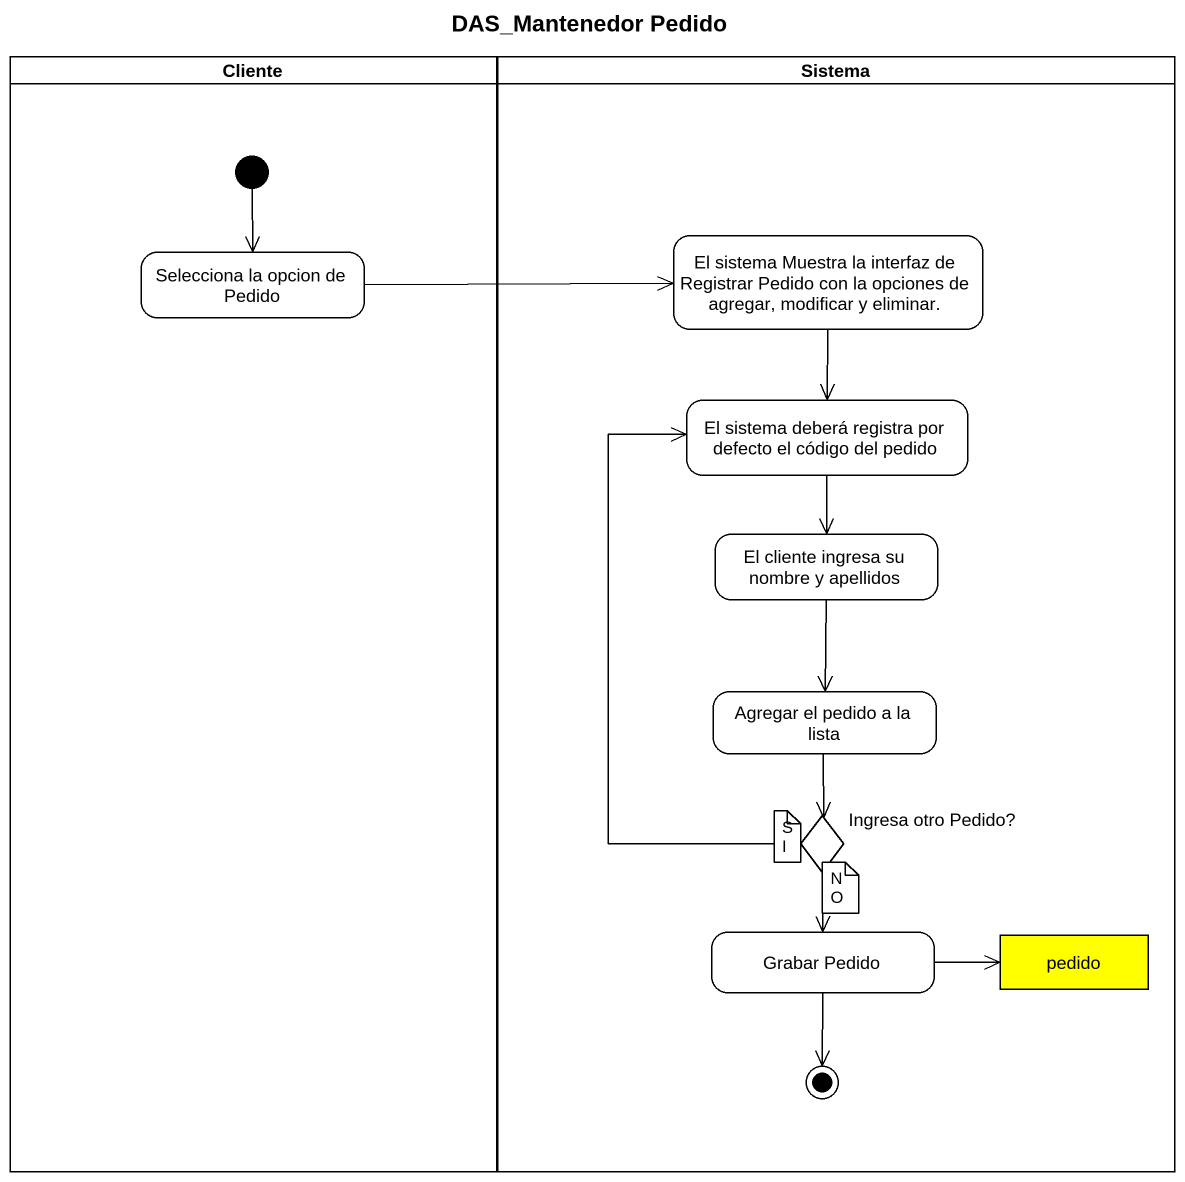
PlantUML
@startuml
title DAS_Mantenedor Pedido
hide empty description
state Cliente <<partition>> {
  state "Selecciona la opcion de Pedido" as Selecciona_la_opcion_de
  [*] --> Selecciona_la_opcion_de
}
state Sistema <<partition>> {
  state "El sistema Muestra la interfaz de Registrar Pedido con la opciones de agregar, modificar y eliminar." as El_sistema_Muestra_la
  state "El sistema deberá registra por defecto el código del pedido" as El_sistema_deberá_registra
  state "El cliente ingresa su nombre y apellidos" as El_cliente_ingresa_su
  state "Agregar el pedido a la lista" as Agregar_el_pedido_a_la_lista
  state "Ingresa otro Pedido?" as Ingresa_otro_Pedido <<choice>> #3CB371
  state "Grabar Pedido" as Grabar_Pedido
  state pedido <<object>> #FFFF00
  Grabar_Pedido --> [*]
}
Selecciona_la_opcion_de -right-> El_sistema_Muestra_la
El_sistema_Muestra_la --> El_sistema_deberá_registra
El_sistema_deberá_registra --> El_cliente_ingresa_su
El_cliente_ingresa_su --> Agregar_el_pedido_a_la_lista
Agregar_el_pedido_a_la_lista --> Ingresa_otro_Pedido
Ingresa_otro_Pedido -up-> El_sistema_deberá_registra
Ingresa_otro_Pedido --> Grabar_Pedido
Grabar_Pedido -right-> pedido
note as N1
  SI
end note
note as N2
  NO
end note
@enduml
